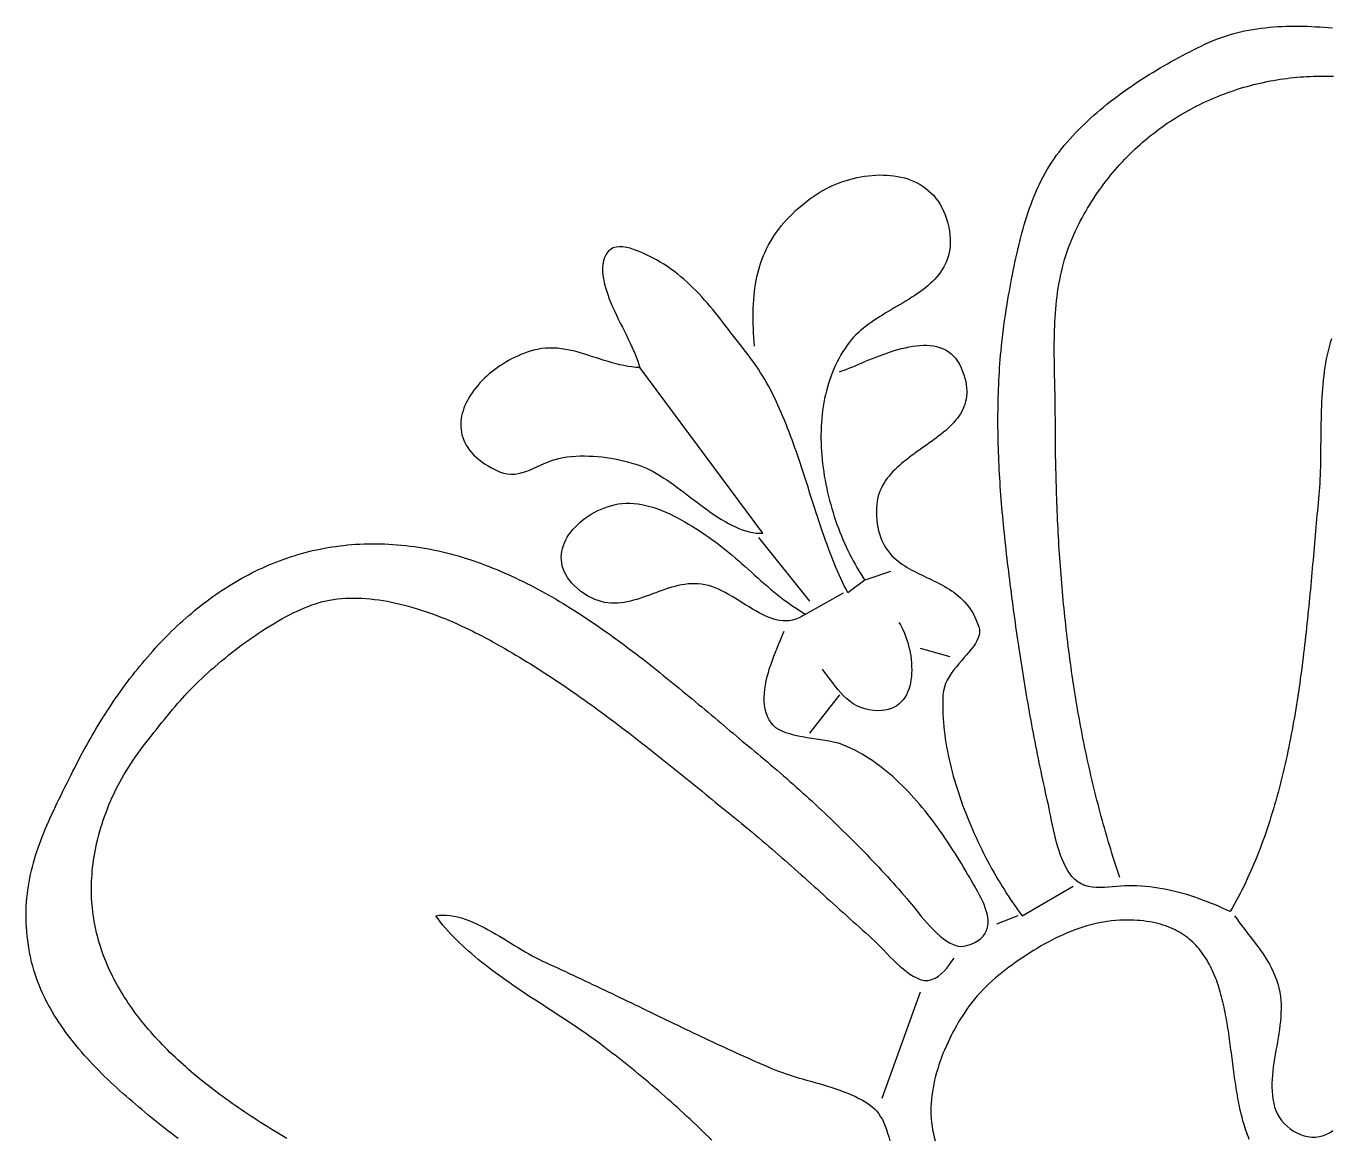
# Model space of a CAD drawing. Header units: millimetres. Extents: x 26 to 701, y 23 to 715.
# Drawn here: x 50.1 to 357.2, y 453.4 to 715 of the extents above; entities that cross this region are included whole.
import ezdxf

# ---------------------------------------------------------------- set-up
doc = ezdxf.new("R2010")
doc.units = ezdxf.units.MM
doc.layers.add('0_0_0', color=3, linetype='Continuous')

msp = doc.modelspace()

# ---------------------------------------------------------------- linework, layer by layer
at = {"layer": '0_0_0'}
for points in [[(357.31, 641.39), (357.03, 640.46), (356.77, 639.53), (356.53, 638.58), (356.32, 637.62), (356.12, 636.66), (355.94, 635.68), (355.78, 634.7), (355.63, 633.71), (355.51, 632.71), (355.39, 631.7), (355.29, 630.69), (355.2, 629.68), (355.13, 628.66), (355.06, 627.64), (355.01, 626.61), (354.96, 625.58), (354.92, 624.55), (354.89, 623.52), (354.87, 622.49), (354.85, 621.46), (354.83, 620.43), (354.82, 619.4), (354.81, 618.38), (354.8, 617.35), (354.79, 616.33), (354.78, 615.32), (354.77, 614.31), (354.76, 613.31), (354.74, 612.31), (354.72, 611.32), (354.69, 610.34), (354.66, 609.37), (354.61, 608.4), (354.56, 607.45), (354.51, 606.5), (354.44, 605.57), (354.35, 604.65), (354.27, 603.72), (354.18, 602.78), (354.09, 601.84), (354.01, 600.9), (353.92, 599.95), (353.84, 599), (353.75, 598.05), (353.67, 597.09), (353.58, 596.13), (353.5, 595.17), (353.41, 594.21), (353.33, 593.24), (353.24, 592.27), (353.16, 591.29), (353.07, 590.32), (352.99, 589.34), (352.9, 588.36), (352.81, 587.38), (352.73, 586.39), (352.64, 585.41), (352.55, 584.42), (352.46, 583.43), (352.36, 582.43), (352.27, 581.44), (352.18, 580.45), (352.08, 579.45), (351.98, 578.45), (351.88, 577.45), (351.78, 576.45), (351.68, 575.45), (351.57, 574.45), (351.47, 573.44), (351.36, 572.44), (351.25, 571.43), (351.13, 570.43), (351.02, 569.42), (350.9, 568.42), (350.78, 567.41), (350.66, 566.4), (350.53, 565.39), (350.4, 564.39), (350.27, 563.38), (350.13, 562.37), (350, 561.37), (349.86, 560.36), (349.71, 559.35), (349.56, 558.35), (349.41, 557.34), (349.26, 556.34), (349.1, 555.34), (348.94, 554.33), (348.77, 553.33), (348.6, 552.33), (348.43, 551.33), (348.25, 550.34), (348.07, 549.34), (347.88, 548.35), (347.69, 547.35), (347.49, 546.36), (347.29, 545.37), (347.09, 544.38), (346.88, 543.4), (346.67, 542.41), (346.45, 541.43), (346.22, 540.45), (345.99, 539.47), (345.76, 538.5), (345.52, 537.53), (345.27, 536.56), (345.02, 535.59), (344.76, 534.63), (344.5, 533.67), (344.23, 532.71), (343.96, 531.75), (343.68, 530.8), (343.39, 529.85), (343.1, 528.91), (342.8, 527.96), (342.5, 527.03), (342.19, 526.09), (341.87, 525.16), (341.54, 524.23), (341.21, 523.31), (340.88, 522.39), (340.53, 521.48), (340.18, 520.57), (339.82, 519.66), (339.45, 518.76), (339.08, 517.86), (338.7, 516.97), (338.31, 516.08), (337.92, 515.2), (337.51, 514.32), (337.1, 513.44), (336.68, 512.58), (336.26, 511.71), (335.82, 510.86), (335.38, 510), (334.93, 509.16), (334.47, 508.31), (334, 507.48), (333.52, 506.65), (332.58, 507.07), (331.65, 507.48), (330.71, 507.88), (329.78, 508.27), (328.85, 508.64), (327.92, 509.01), (327, 509.36), (326.07, 509.69), (325.14, 510.02), (324.2, 510.32), (323.27, 510.62), (322.33, 510.89), (321.39, 511.15), (320.44, 511.39), (319.48, 511.62), (318.52, 511.82), (317.56, 512.01), (316.58, 512.17), (315.6, 512.32), (314.6, 512.45), (313.6, 512.55), (312.59, 512.63), (311.56, 512.69), (310.52, 512.73), (309.63, 512.72), (308.7, 512.68), (307.76, 512.61), (306.8, 512.52), (305.83, 512.43), (304.86, 512.36), (303.89, 512.3), (302.92, 512.28), (301.98, 512.31), (301.05, 512.4), (300.15, 512.56), (299.28, 512.81), (298.45, 513.16), (297.67, 513.62), (296.93, 514.21), (296.25, 514.93), (295.71, 515.64), (295.22, 516.41), (294.76, 517.23), (294.33, 518.1), (293.94, 519), (293.58, 519.94), (293.24, 520.91), (292.93, 521.9), (292.65, 522.9), (292.38, 523.92), (292.13, 524.95), (291.9, 525.97), (291.68, 526.99), (291.47, 527.99), (291.27, 528.98), (291.08, 529.95), (290.89, 530.88), (290.7, 531.79), (290.51, 532.65), (290.29, 533.65), (290.06, 534.65), (289.84, 535.65), (289.62, 536.65), (289.41, 537.65), (289.19, 538.65), (288.98, 539.64), (288.77, 540.64), (288.57, 541.64), (288.36, 542.63), (288.16, 543.63), (287.96, 544.63), (287.76, 545.62), (287.57, 546.62), (287.38, 547.61), (287.18, 548.61), (287, 549.6), (286.81, 550.6), (286.63, 551.59), (286.44, 552.59), (286.26, 553.59), (286.09, 554.58), (285.91, 555.58), (285.74, 556.58), (285.57, 557.57), (285.4, 558.57), (285.23, 559.57), (285.06, 560.57), (284.9, 561.57), (284.74, 562.57), (284.58, 563.57), (284.42, 564.58), (284.27, 565.58), (284.11, 566.58), (283.96, 567.59), (283.81, 568.6), (283.66, 569.6), (283.51, 570.61), (283.37, 571.62), (283.23, 572.64), (283.08, 573.65), (282.94, 574.66), (282.8, 575.66), (282.67, 576.67), (282.53, 577.68), (282.39, 578.68), (282.26, 579.69), (282.13, 580.69), (281.99, 581.69), (281.86, 582.7), (281.73, 583.7), (281.61, 584.7), (281.48, 585.7), (281.36, 586.7), (281.24, 587.71), (281.12, 588.71), (281, 589.71), (280.88, 590.71), (280.77, 591.7), (280.66, 592.7), (280.55, 593.7), (280.44, 594.7), (280.34, 595.7), (280.24, 596.7), (280.14, 597.69), (280.04, 598.69), (279.95, 599.69), (279.86, 600.68), (279.77, 601.68), (279.69, 602.68), (279.61, 603.67), (279.53, 604.67), (279.46, 605.67), (279.39, 606.66), (279.33, 607.66), (279.26, 608.65), (279.21, 609.65), (279.15, 610.64), (279.1, 611.64), (279.05, 612.64), (279.01, 613.63), (278.97, 614.63), (278.94, 615.62), (278.91, 616.62), (278.89, 617.61), (278.87, 618.61), (278.85, 619.61), (278.84, 620.6), (278.83, 621.6), (278.83, 622.59), (278.84, 623.59), (278.85, 624.59), (278.86, 625.59), (278.88, 626.58), (278.91, 627.58), (278.94, 628.58), (278.97, 629.58), (279.01, 630.58), (279.06, 631.57), (279.12, 632.57), (279.17, 633.57), (279.24, 634.57), (279.31, 635.57), (279.39, 636.57), (279.47, 637.58), (279.56, 638.58), (279.66, 639.58), (279.76, 640.58), (279.87, 641.59), (279.99, 642.59), (280.11, 643.59), (280.24, 644.6), (280.38, 645.6), (280.52, 646.61), (280.68, 647.62), (280.83, 648.62), (281, 649.63), (281.17, 650.64), (281.35, 651.65), (281.53, 652.59), (281.7, 653.54), (281.88, 654.5), (282.06, 655.46), (282.25, 656.43), (282.44, 657.41), (282.64, 658.39), (282.84, 659.37), (283.06, 660.36), (283.27, 661.35), (283.5, 662.34), (283.73, 663.33), (283.97, 664.32), (284.22, 665.31), (284.49, 666.3), (284.76, 667.28), (285.04, 668.26), (285.33, 669.24), (285.64, 670.22), (285.96, 671.18), (286.29, 672.15), (286.64, 673.1), (287, 674.05), (287.37, 674.99), (287.76, 675.92), (288.17, 676.84), (288.59, 677.76), (289.03, 678.66), (289.48, 679.54), (289.96, 680.42), (290.45, 681.28), (290.96, 682.13), (291.49, 682.96), (292.05, 683.78), (292.62, 684.58), (293.21, 685.36), (293.82, 686.13), (294.45, 686.89), (295.09, 687.64), (295.74, 688.38), (296.4, 689.11), (297.08, 689.84), (297.77, 690.55), (298.48, 691.26), (299.19, 691.95), (299.92, 692.64), (300.65, 693.32), (301.4, 693.99), (302.15, 694.65), (302.92, 695.3), (303.7, 695.95), (304.48, 696.59), (305.27, 697.21), (306.07, 697.83), (306.88, 698.44), (307.7, 699.05), (308.52, 699.64), (309.35, 700.23), (310.18, 700.8), (311.02, 701.37), (311.87, 701.93), (312.72, 702.49), (313.57, 703.03), (314.43, 703.57), (315.29, 704.1), (316.16, 704.62), (317.03, 705.13), (317.9, 705.64), (318.77, 706.14), (319.64, 706.63), (320.52, 707.11), (321.4, 707.59), (322.27, 708.05), (323.15, 708.51), (324.03, 708.96), (324.9, 709.41), (325.78, 709.85), (326.65, 710.28), (327.52, 710.7), (328.43, 711.12), (329.34, 711.52), (330.27, 711.89), (331.19, 712.24), (332.13, 712.56), (333.07, 712.86), (334.01, 713.13), (334.96, 713.39), (335.92, 713.62), (336.88, 713.84), (337.84, 714.03), (338.81, 714.2), (339.78, 714.35), (340.76, 714.49), (341.73, 714.61), (342.72, 714.71), (343.7, 714.79), (344.68, 714.86), (345.67, 714.91), (346.66, 714.95), (347.65, 714.97), (348.64, 714.98), (349.63, 714.98), (350.62, 714.97), (351.62, 714.94), (352.61, 714.9), (353.6, 714.85), (354.59, 714.8), (355.57, 714.73), (356.56, 714.65), (357.54, 714.57)], [(307.52, 514.65), (307.2, 515.6), (306.89, 516.55), (306.58, 517.5), (306.27, 518.45), (305.97, 519.4), (305.67, 520.36), (305.37, 521.31), (305.08, 522.27), (304.8, 523.22), (304.51, 524.18), (304.23, 525.14), (303.96, 526.1), (303.69, 527.06), (303.42, 528.02), (303.16, 528.98), (302.9, 529.95), (302.64, 530.91), (302.39, 531.88), (302.14, 532.84), (301.9, 533.81), (301.66, 534.78), (301.42, 535.74), (301.18, 536.71), (300.95, 537.68), (300.73, 538.65), (300.51, 539.62), (300.29, 540.6), (300.07, 541.57), (299.86, 542.54), (299.65, 543.52), (299.45, 544.49), (299.24, 545.47), (299.05, 546.44), (298.85, 547.42), (298.66, 548.4), (298.47, 549.38), (298.29, 550.36), (298.11, 551.34), (297.93, 552.32), (297.75, 553.3), (297.58, 554.28), (297.41, 555.26), (297.25, 556.24), (297.09, 557.23), (296.93, 558.21), (296.77, 559.19), (296.62, 560.18), (296.47, 561.16), (296.33, 562.15), (296.18, 563.14), (296.04, 564.12), (295.91, 565.11), (295.77, 566.1), (295.64, 567.08), (295.51, 568.07), (295.39, 569.06), (295.27, 570.05), (295.15, 571.04), (295.03, 572.03), (294.92, 573.02), (294.81, 574.01), (294.7, 575), (294.59, 575.99), (294.49, 576.98), (294.39, 577.97), (294.29, 578.96), (294.2, 579.95), (294.11, 580.95), (294.02, 581.94), (293.93, 582.93), (293.85, 583.92), (293.76, 584.92), (293.69, 585.91), (293.61, 586.9), (293.54, 587.9), (293.46, 588.89), (293.4, 589.88), (293.33, 590.88), (293.26, 591.87), (293.2, 592.86), (293.14, 593.86), (293.09, 594.85), (293.03, 595.84), (292.98, 596.84), (292.93, 597.83), (292.88, 598.83), (292.84, 599.82), (292.79, 600.81), (292.75, 601.81), (292.71, 602.8), (292.67, 603.8), (292.64, 604.79), (292.61, 605.78), (292.58, 606.78), (292.55, 607.77), (292.52, 608.76), (292.5, 609.76), (292.47, 610.75), (292.45, 611.74), (292.43, 612.73), (292.42, 613.73), (292.4, 614.72), (292.39, 615.71), (292.38, 616.7), (292.37, 617.69), (292.36, 618.69), (292.35, 619.68), (292.35, 620.67), (292.35, 621.66), (292.35, 622.65), (292.34, 623.63), (292.33, 624.61), (292.32, 625.6), (292.31, 626.58), (292.29, 627.57), (292.27, 628.56), (292.25, 629.55), (292.22, 630.54), (292.2, 631.53), (292.18, 632.53), (292.16, 633.52), (292.14, 634.52), (292.12, 635.51), (292.11, 636.51), (292.1, 637.5), (292.09, 638.5), (292.09, 639.49), (292.1, 640.49), (292.11, 641.48), (292.13, 642.48), (292.16, 643.47), (292.2, 644.46), (292.24, 645.45), (292.3, 646.44), (292.37, 647.43), (292.45, 648.42), (292.54, 649.4), (292.64, 650.38), (292.76, 651.36), (292.89, 652.34), (293.03, 653.32), (293.2, 654.29), (293.37, 655.26), (293.57, 656.23), (293.78, 657.2), (294.01, 658.16), (294.26, 659.12), (294.53, 660.07), (294.82, 661.02), (295.13, 661.97), (295.46, 662.91), (295.81, 663.85), (296.19, 664.79), (296.59, 665.72), (297.02, 666.65), (297.41, 667.46), (297.81, 668.26), (298.22, 669.06), (298.64, 669.84), (299.06, 670.62), (299.5, 671.39), (299.94, 672.14), (300.39, 672.89), (300.85, 673.64), (301.32, 674.37), (301.8, 675.09), (302.29, 675.8), (302.78, 676.51), (303.28, 677.2), (303.79, 677.89), (304.3, 678.57), (304.83, 679.24), (305.36, 679.9), (305.9, 680.55), (306.44, 681.19), (306.99, 681.82), (307.55, 682.44), (308.12, 683.06), (308.69, 683.66), (309.27, 684.26), (309.86, 684.85), (310.45, 685.42), (311.05, 685.99), (311.66, 686.55), (312.27, 687.1), (312.89, 687.64), (313.51, 688.18), (314.14, 688.7), (314.77, 689.21), (315.41, 689.72), (316.06, 690.22), (316.71, 690.7), (317.37, 691.18), (318.03, 691.65), (318.7, 692.11), (319.37, 692.56), (320.05, 693), (320.73, 693.43), (321.41, 693.85), (322.11, 694.27), (322.8, 694.67), (323.5, 695.06), (324.2, 695.45), (324.91, 695.83), (325.63, 696.19), (326.34, 696.55), (327.06, 696.9), (327.79, 697.24), (328.51, 697.57), (329.24, 697.89), (329.98, 698.2), (330.72, 698.5), (331.46, 698.8), (332.2, 699.08), (332.95, 699.35), (333.7, 699.62), (334.45, 699.87), (335.21, 700.12), (335.96, 700.36), (336.72, 700.59), (337.49, 700.8), (338.25, 701.01), (339.02, 701.21), (339.79, 701.4), (340.56, 701.58), (341.33, 701.75), (342.11, 701.92), (342.89, 702.07), (343.66, 702.21), (344.44, 702.35), (345.22, 702.47), (346.01, 702.58), (346.79, 702.69), (347.57, 702.79), (348.36, 702.87), (349.15, 702.95), (349.93, 703.02), (350.72, 703.07), (351.51, 703.12), (352.3, 703.16), (353.09, 703.19), (353.87, 703.21), (354.66, 703.22), (355.45, 703.22), (356.24, 703.22), (357.03, 703.2), (357.82, 703.17)], [(221.52, 639.65), (221.45, 640.71), (221.38, 641.75), (221.32, 642.78), (221.28, 643.8), (221.24, 644.81), (221.23, 645.8), (221.22, 646.78), (221.23, 647.75), (221.26, 648.71), (221.3, 649.66), (221.36, 650.59), (221.44, 651.52), (221.54, 652.43), (221.65, 653.34), (221.79, 654.23), (221.94, 655.11), (222.12, 655.98), (222.32, 656.84), (222.54, 657.7), (222.79, 658.54), (223.06, 659.37), (223.35, 660.19), (223.67, 661.01), (224.02, 661.82), (224.39, 662.61), (224.79, 663.4), (225.22, 664.18), (225.68, 664.95), (226.16, 665.72), (226.68, 666.47), (227.23, 667.22), (227.81, 667.96), (228.42, 668.69), (229.07, 669.42), (229.75, 670.14), (230.47, 670.85), (231.22, 671.56), (232, 672.26), (232.83, 672.95), (233.69, 673.64), (234.59, 674.32), (235.52, 675), (236.2, 675.45), (236.89, 675.89), (237.61, 676.31), (238.35, 676.71), (239.11, 677.09), (239.89, 677.45), (240.69, 677.79), (241.5, 678.11), (242.32, 678.41), (243.16, 678.68), (244, 678.93), (244.86, 679.15), (245.72, 679.35), (246.59, 679.52), (247.46, 679.66), (248.33, 679.78), (249.2, 679.87), (250.07, 679.93), (250.94, 679.96), (251.81, 679.95), (252.67, 679.92), (253.52, 679.85), (254.36, 679.75), (255.19, 679.62), (256.01, 679.45), (256.81, 679.25), (257.6, 679.01), (258.37, 678.73), (259.12, 678.42), (259.85, 678.07), (260.56, 677.68), (261.24, 677.24), (261.9, 676.77), (262.53, 676.26), (263.13, 675.7), (263.71, 675.1), (264.24, 674.46), (264.75, 673.78), (265.22, 673.04), (265.66, 672.27), (266.05, 671.44), (266.41, 670.57), (266.72, 669.65), (267.01, 668.64), (267.24, 667.66), (267.41, 666.72), (267.53, 665.81), (267.6, 664.93), (267.61, 664.08), (267.58, 663.27), (267.5, 662.48), (267.37, 661.72), (267.2, 660.99), (266.99, 660.29), (266.73, 659.61), (266.44, 658.95), (266.11, 658.31), (265.74, 657.7), (265.34, 657.11), (264.91, 656.53), (264.45, 655.98), (263.96, 655.44), (263.45, 654.92), (262.91, 654.41), (262.34, 653.91), (261.76, 653.43), (261.16, 652.96), (260.53, 652.5), (259.9, 652.05), (259.24, 651.61), (258.58, 651.18), (257.91, 650.75), (257.22, 650.33), (256.53, 649.91), (255.83, 649.49), (255.13, 649.07), (254.43, 648.66), (253.73, 648.24), (253.03, 647.83), (252.33, 647.41), (251.64, 646.99), (250.96, 646.56), (250.28, 646.12), (249.62, 645.68), (248.96, 645.23), (248.32, 644.78), (247.7, 644.31), (247.09, 643.83), (246.51, 643.33), (245.94, 642.83), (245.4, 642.31), (244.88, 641.77), (244.39, 641.22), (243.92, 640.64), (243.37, 639.91), (242.85, 639.16), (242.35, 638.4), (241.88, 637.62), (241.43, 636.83), (241.01, 636.02), (240.61, 635.2), (240.23, 634.37), (239.88, 633.53), (239.55, 632.67), (239.24, 631.81), (238.96, 630.93), (238.7, 630.05), (238.46, 629.15), (238.24, 628.25), (238.04, 627.33), (237.87, 626.41), (237.71, 625.49), (237.58, 624.55), (237.46, 623.61), (237.37, 622.66), (237.29, 621.71), (237.24, 620.76), (237.2, 619.79), (237.18, 618.83), (237.18, 617.86), (237.2, 616.89), (237.24, 615.92), (237.29, 614.95), (237.37, 613.97), (237.46, 613), (237.56, 612.02), (237.68, 611.05), (237.82, 610.08), (237.97, 609.1), (238.14, 608.13), (238.33, 607.17), (238.53, 606.2), (238.74, 605.24), (238.97, 604.29), (239.21, 603.33), (239.47, 602.39), (239.74, 601.45), (240.02, 600.51), (240.32, 599.59), (240.63, 598.67), (240.95, 597.75), (241.28, 596.85), (241.63, 595.95), (241.98, 595.07), (242.35, 594.19), (242.73, 593.33), (243.12, 592.47), (243.52, 591.63), (243.93, 590.8), (244.35, 589.98), (244.77, 589.18), (245.21, 588.38), (245.66, 587.61), (246.11, 586.84), (246.57, 586.1), (247.05, 585.36), (247.52, 584.65), (243.52, 581.65), (243.1, 582.47), (242.68, 583.31), (242.27, 584.15), (241.87, 585), (241.48, 585.87), (241.1, 586.73), (240.72, 587.61), (240.35, 588.5), (239.99, 589.39), (239.64, 590.29), (239.29, 591.19), (238.95, 592.1), (238.61, 593.02), (238.28, 593.94), (237.95, 594.86), (237.63, 595.79), (237.31, 596.73), (236.99, 597.67), (236.67, 598.61), (236.36, 599.56), (236.05, 600.5), (235.75, 601.45), (235.44, 602.41), (235.13, 603.36), (234.83, 604.32), (234.52, 605.27), (234.22, 606.23), (233.91, 607.19), (233.61, 608.14), (233.3, 609.1), (232.99, 610.06), (232.68, 611.01), (232.36, 611.96), (232.04, 612.92), (231.72, 613.86), (231.4, 614.81), (231.07, 615.75), (230.73, 616.69), (230.4, 617.63), (230.05, 618.56), (229.7, 619.49), (229.34, 620.41), (228.98, 621.33), (228.61, 622.24), (228.23, 623.15), (227.85, 624.05), (227.45, 624.94), (227.05, 625.83), (226.64, 626.71), (226.22, 627.58), (225.79, 628.44), (225.35, 629.3), (224.9, 630.15), (224.44, 630.98), (223.96, 631.81), (223.48, 632.63), (222.98, 633.44), (222.47, 634.24), (221.95, 635.02), (221.41, 635.8), (220.86, 636.56), (220.3, 637.31), (219.72, 638.05), (219.09, 638.85), (218.47, 639.64), (217.85, 640.44), (217.23, 641.24), (216.62, 642.03), (216.01, 642.83), (215.41, 643.62), (214.8, 644.41), (214.19, 645.19), (213.58, 645.97), (212.97, 646.75), (212.35, 647.52), (211.72, 648.28), (211.1, 649.04), (210.46, 649.78), (209.81, 650.52), (209.16, 651.25), (208.5, 651.96), (207.82, 652.67), (207.13, 653.36), (206.43, 654.04), (205.71, 654.71), (204.98, 655.36), (204.23, 656), (203.47, 656.62), (202.68, 657.23), (201.88, 657.82), (201.05, 658.39), (200.21, 658.94), (199.34, 659.47), (198.44, 659.98), (197.52, 660.47), (196.93, 660.77), (196.26, 661.11), (195.53, 661.46), (194.75, 661.81), (193.94, 662.14), (193.1, 662.45), (192.25, 662.71), (191.41, 662.91), (190.58, 663.03), (189.77, 663.06), (189.01, 662.99), (188.29, 662.79), (187.65, 662.46), (187.08, 661.98), (186.6, 661.33), (186.22, 660.5), (186, 659.73), (185.86, 658.93), (185.79, 658.11), (185.79, 657.26), (185.86, 656.39), (185.98, 655.5), (186.16, 654.6), (186.4, 653.68), (186.67, 652.75), (186.99, 651.8), (187.34, 650.85), (187.73, 649.89), (188.14, 648.93), (188.57, 647.97), (189.03, 647), (189.49, 646.04), (189.96, 645.08), (190.44, 644.12), (190.91, 643.18), (191.38, 642.24), (191.83, 641.32), (192.27, 640.41), (192.69, 639.52), (193.09, 638.65), (193.45, 637.8), (193.79, 636.97), (194.08, 636.17), (194.33, 635.39), (194.52, 634.65), (193.58, 634.69), (192.65, 634.79), (191.72, 634.92), (190.79, 635.09), (189.87, 635.29), (188.95, 635.52), (188.03, 635.77), (187.11, 636.03), (186.19, 636.32), (185.28, 636.61), (184.36, 636.91), (183.45, 637.2), (182.54, 637.5), (181.62, 637.78), (180.71, 638.06), (179.79, 638.31), (178.88, 638.54), (177.96, 638.75), (177.03, 638.93), (176.11, 639.07), (175.18, 639.17), (174.25, 639.23), (173.31, 639.24), (172.37, 639.2), (171.43, 639.1), (170.48, 638.93), (169.52, 638.71), (168.77, 638.49), (168.02, 638.24), (167.28, 637.97), (166.54, 637.68), (165.81, 637.36), (165.09, 637.03), (164.38, 636.67), (163.68, 636.29), (162.99, 635.89), (162.31, 635.48), (161.64, 635.04), (160.99, 634.59), (160.36, 634.13), (159.74, 633.64), (159.13, 633.15), (158.55, 632.63), (157.99, 632.11), (157.45, 631.57), (156.93, 631.02), (156.43, 630.46), (155.96, 629.89), (155.51, 629.31), (155.08, 628.73), (154.69, 628.13), (154.32, 627.53), (153.98, 626.92), (153.67, 626.31), (153.39, 625.69), (153.15, 625.07), (152.94, 624.44), (152.76, 623.81), (152.62, 623.19), (152.51, 622.56), (152.44, 621.93), (152.41, 621.3), (152.42, 620.67), (152.48, 620.05), (152.57, 619.43), (152.7, 618.81), (152.88, 618.2), (153.1, 617.59), (153.37, 616.99), (153.69, 616.4), (154.05, 615.81), (154.47, 615.23), (154.93, 614.67), (155.44, 614.11), (156.01, 613.57), (156.63, 613.03), (157.3, 612.51), (158.03, 612), (158.82, 611.51), (159.66, 611.03), (160.56, 610.57), (161.52, 610.12), (162.43, 609.79), (163.32, 609.6), (164.21, 609.53), (165.1, 609.57), (165.98, 609.7), (166.85, 609.92), (167.73, 610.19), (168.6, 610.52), (169.47, 610.88), (170.33, 611.27), (171.2, 611.66), (172.06, 612.05), (172.93, 612.42), (173.79, 612.75), (174.66, 613.04), (175.52, 613.26), (176.5, 613.45), (177.48, 613.6), (178.48, 613.71), (179.49, 613.79), (180.51, 613.84), (181.53, 613.85), (182.56, 613.83), (183.59, 613.79), (184.62, 613.71), (185.64, 613.6), (186.67, 613.47), (187.69, 613.31), (188.7, 613.13), (189.7, 612.92), (190.7, 612.69), (191.68, 612.44), (192.64, 612.17), (193.59, 611.88), (194.52, 611.57), (195.31, 611.27), (196.1, 610.94), (196.89, 610.56), (197.69, 610.15), (198.48, 609.7), (199.28, 609.23), (200.08, 608.73), (200.88, 608.2), (201.68, 607.65), (202.48, 607.09), (203.28, 606.5), (204.09, 605.91), (204.89, 605.31), (205.7, 604.7), (206.51, 604.08), (207.31, 603.47), (208.12, 602.86), (208.93, 602.25), (209.74, 601.65), (210.55, 601.07), (211.36, 600.49), (212.17, 599.94), (212.98, 599.4), (213.8, 598.89), (214.61, 598.41), (215.42, 597.95), (216.23, 597.53), (217.04, 597.14), (217.85, 596.79), (218.67, 596.48), (219.48, 596.21), (220.29, 595.99), (221.1, 595.83), (221.91, 595.71), (222.72, 595.65), (223.52, 595.65), (194.52, 634.65)], [(241.52, 633.65), (242.08, 633.84), (242.67, 634.06), (243.3, 634.3), (243.96, 634.57), (244.65, 634.85), (245.36, 635.15), (246.1, 635.46), (246.87, 635.78), (247.65, 636.11), (248.46, 636.44), (249.28, 636.77), (250.11, 637.1), (250.96, 637.43), (251.81, 637.75), (252.68, 638.05), (253.55, 638.35), (254.42, 638.62), (255.29, 638.88), (256.17, 639.12), (257.04, 639.32), (257.91, 639.51), (258.77, 639.66), (259.62, 639.77), (260.45, 639.85), (261.28, 639.89), (262.09, 639.88), (262.88, 639.83), (263.65, 639.73), (264.4, 639.58), (265.12, 639.38), (265.82, 639.12), (266.48, 638.79), (267.12, 638.41), (267.73, 637.95), (268.3, 637.43), (268.83, 636.84), (269.32, 636.17), (269.77, 635.42), (270.18, 634.59), (270.52, 633.75), (270.82, 632.93), (271.06, 632.14), (271.24, 631.37), (271.38, 630.63), (271.46, 629.91), (271.5, 629.21), (271.5, 628.53), (271.44, 627.87), (271.35, 627.23), (271.22, 626.62), (271.04, 626.01), (270.83, 625.43), (270.59, 624.86), (270.31, 624.31), (269.99, 623.77), (269.65, 623.24), (269.28, 622.73), (268.88, 622.23), (268.46, 621.74), (268.01, 621.26), (267.54, 620.78), (267.05, 620.32), (266.54, 619.87), (266.02, 619.42), (265.48, 618.98), (264.93, 618.54), (264.36, 618.11), (263.79, 617.68), (263.2, 617.26), (262.61, 616.84), (262.02, 616.41), (261.42, 615.99), (260.82, 615.57), (260.22, 615.14), (259.62, 614.72), (259.03, 614.29), (258.44, 613.86), (257.86, 613.42), (257.28, 612.97), (256.72, 612.52), (256.17, 612.07), (255.63, 611.6), (255.11, 611.13), (254.61, 610.64), (254.12, 610.15), (253.66, 609.64), (253.22, 609.12), (252.8, 608.59), (252.4, 608.05), (252.04, 607.49), (251.7, 606.91), (251.4, 606.32), (251.13, 605.71), (250.89, 605.08), (250.68, 604.44), (250.52, 603.77), (250.39, 603.09), (250.31, 602.38), (250.27, 601.65), (250.26, 600.64), (250.29, 599.67), (250.35, 598.75), (250.45, 597.88), (250.59, 597.05), (250.75, 596.26), (250.95, 595.51), (251.18, 594.8), (251.44, 594.13), (251.72, 593.49), (252.04, 592.88), (252.38, 592.31), (252.74, 591.77), (253.12, 591.25), (253.53, 590.76), (253.96, 590.3), (254.41, 589.86), (254.87, 589.45), (255.36, 589.05), (255.85, 588.67), (256.37, 588.31), (256.9, 587.96), (257.44, 587.63), (257.99, 587.31), (258.55, 587), (259.12, 586.7), (259.69, 586.41), (260.28, 586.12), (260.87, 585.84), (261.46, 585.56), (262.05, 585.28), (262.65, 584.99), (263.25, 584.71), (263.84, 584.42), (264.44, 584.13), (265.03, 583.82), (265.62, 583.51), (266.2, 583.19), (266.77, 582.85), (267.34, 582.51), (267.89, 582.14), (268.44, 581.76), (268.97, 581.36), (269.5, 580.94), (270, 580.49), (270.5, 580.02), (270.97, 579.53), (271.43, 579.01), (271.87, 578.46), (272.29, 577.88), (272.69, 577.27), (273.06, 576.62), (273.41, 575.94), (273.74, 575.22), (274.04, 574.46), (274.32, 573.67), (274.46, 573), (274.48, 572.34), (274.39, 571.68), (274.18, 571.02), (273.89, 570.36), (273.52, 569.7), (273.07, 569.04), (272.57, 568.37), (272.02, 567.7), (271.44, 567.02), (270.84, 566.33), (270.22, 565.63), (269.6, 564.91), (268.99, 564.18), (268.4, 563.44), (267.85, 562.68), (267.35, 561.9), (266.9, 561.09), (266.52, 560.27), (266.22, 559.42), (266.01, 558.55), (265.9, 557.65), (265.86, 556.74), (265.84, 555.83), (265.83, 554.9), (265.85, 553.97), (265.88, 553.04), (265.93, 552.1), (266, 551.15), (266.09, 550.2), (266.19, 549.24), (266.31, 548.28), (266.44, 547.32), (266.59, 546.35), (266.76, 545.38), (266.94, 544.41), (267.14, 543.43), (267.35, 542.46), (267.57, 541.48), (267.81, 540.5), (268.06, 539.52), (268.33, 538.53), (268.61, 537.55), (268.9, 536.57), (269.2, 535.59), (269.52, 534.62), (269.85, 533.64), (270.18, 532.66), (270.53, 531.69), (270.89, 530.72), (271.26, 529.76), (271.64, 528.79), (272.03, 527.84), (272.43, 526.88), (272.84, 525.93), (273.26, 524.99), (273.69, 524.05), (274.12, 523.12), (274.56, 522.2), (275.01, 521.28), (275.47, 520.37), (275.93, 519.46), (276.4, 518.57), (276.87, 517.68), (277.35, 516.8), (277.84, 515.93), (278.33, 515.07), (278.83, 514.22), (279.33, 513.38), (279.84, 512.55), (280.35, 511.74), (280.86, 510.93), (281.38, 510.14), (281.9, 509.36), (282.42, 508.59), (282.94, 507.83), (283.47, 507.09), (284, 506.36), (284.52, 505.65), (296.52, 512.65)], [(233.52, 576.65), (232.78, 576.13), (232.02, 575.72), (231.26, 575.41), (230.5, 575.19), (229.73, 575.06), (228.96, 575.02), (228.18, 575.05), (227.4, 575.15), (226.61, 575.32), (225.82, 575.55), (225.03, 575.83), (224.24, 576.16), (223.44, 576.53), (222.65, 576.94), (221.85, 577.37), (221.05, 577.83), (220.25, 578.31), (219.45, 578.8), (218.65, 579.3), (217.85, 579.8), (217.05, 580.29), (216.26, 580.77), (215.46, 581.24), (214.67, 581.68), (213.88, 582.09), (213.09, 582.47), (212.31, 582.81), (211.52, 583.1), (210.7, 583.35), (209.89, 583.54), (209.08, 583.67), (208.28, 583.75), (207.49, 583.78), (206.7, 583.77), (205.92, 583.72), (205.14, 583.63), (204.37, 583.5), (203.6, 583.34), (202.83, 583.16), (202.07, 582.95), (201.31, 582.72), (200.56, 582.47), (199.8, 582.22), (199.05, 581.95), (198.3, 581.67), (197.55, 581.4), (196.81, 581.12), (196.06, 580.85), (195.32, 580.59), (194.57, 580.34), (193.82, 580.1), (193.08, 579.89), (192.33, 579.7), (191.58, 579.53), (190.83, 579.39), (190.07, 579.29), (189.32, 579.22), (188.56, 579.2), (187.8, 579.21), (187.03, 579.28), (186.26, 579.4), (185.49, 579.57), (184.71, 579.8), (183.93, 580.09), (183.14, 580.45), (182.34, 580.88), (181.54, 581.38), (180.67, 581.99), (179.88, 582.62), (179.17, 583.27), (178.54, 583.92), (177.99, 584.59), (177.51, 585.26), (177.11, 585.93), (176.77, 586.62), (176.5, 587.31), (176.3, 587.99), (176.16, 588.68), (176.09, 589.37), (176.07, 590.06), (176.12, 590.75), (176.22, 591.43), (176.37, 592.1), (176.58, 592.77), (176.83, 593.43), (177.14, 594.07), (177.49, 594.71), (177.88, 595.33), (178.32, 595.94), (178.8, 596.53), (179.31, 597.11), (179.86, 597.66), (180.45, 598.2), (181.06, 598.71), (181.71, 599.2), (182.38, 599.67), (183.08, 600.11), (183.8, 600.53), (184.55, 600.91), (185.31, 601.27), (186.09, 601.59), (186.89, 601.89), (187.7, 602.14), (188.52, 602.36), (189.43, 602.55), (190.35, 602.68), (191.27, 602.74), (192.21, 602.74), (193.14, 602.69), (194.08, 602.58), (195.03, 602.42), (195.97, 602.22), (196.92, 601.98), (197.86, 601.69), (198.8, 601.37), (199.74, 601.01), (200.67, 600.62), (201.59, 600.21), (202.5, 599.77), (203.4, 599.31), (204.29, 598.83), (205.17, 598.33), (206.03, 597.83), (206.87, 597.31), (207.7, 596.79), (208.51, 596.27), (209.3, 595.74), (210.06, 595.22), (210.81, 594.71), (211.52, 594.21), (212.35, 593.62), (213.16, 593.01), (213.96, 592.39), (214.74, 591.77), (215.52, 591.13), (216.3, 590.48), (217.06, 589.83), (217.82, 589.17), (218.57, 588.5), (219.32, 587.84), (220.07, 587.17), (220.82, 586.49), (221.57, 585.82), (222.31, 585.15), (223.07, 584.49), (223.82, 583.83), (224.58, 583.17), (225.34, 582.52), (226.11, 581.88), (226.89, 581.24), (227.67, 580.62), (228.47, 580.01), (229.28, 579.41), (230.1, 578.82), (230.93, 578.25), (231.78, 577.7), (232.64, 577.16), (233.52, 576.65), (242.52, 581.65)], [(85.87, 453.28), (85.07, 453.88), (84.27, 454.48), (83.47, 455.09), (82.67, 455.71), (81.88, 456.33), (81.09, 456.96), (80.31, 457.59), (79.52, 458.22), (78.79, 458.83), (78.06, 459.43), (77.32, 460.04), (76.59, 460.66), (75.85, 461.29), (75.12, 461.92), (74.38, 462.55), (73.65, 463.2), (72.91, 463.84), (72.18, 464.5), (71.46, 465.16), (70.73, 465.83), (70.01, 466.5), (69.3, 467.18), (68.59, 467.87), (67.88, 468.56), (67.19, 469.26), (66.49, 469.97), (65.81, 470.68), (65.13, 471.41), (64.46, 472.13), (63.8, 472.87), (63.15, 473.61), (62.51, 474.36), (61.88, 475.12), (61.26, 475.88), (60.65, 476.66), (60.05, 477.44), (59.47, 478.22), (58.89, 479.02), (58.34, 479.82), (57.79, 480.63), (57.26, 481.45), (56.75, 482.28), (56.25, 483.11), (55.76, 483.96), (55.3, 484.81), (54.85, 485.67), (54.42, 486.54), (54, 487.42), (53.61, 488.3), (53.23, 489.2), (52.88, 490.1), (52.54, 491.01), (52.23, 491.93), (51.93, 492.86), (51.66, 493.8), (51.41, 494.75), (51.19, 495.71), (50.99, 496.67), (50.81, 497.65), (50.64, 498.74), (50.49, 499.81), (50.37, 500.87), (50.27, 501.92), (50.19, 502.95), (50.14, 503.97), (50.11, 504.97), (50.11, 505.97), (50.12, 506.95), (50.16, 507.93), (50.22, 508.89), (50.3, 509.84), (50.4, 510.79), (50.51, 511.72), (50.65, 512.65), (50.81, 513.57), (50.98, 514.49), (51.17, 515.4), (51.38, 516.3), (51.6, 517.2), (51.84, 518.09), (52.09, 518.98), (52.36, 519.87), (52.65, 520.75), (52.95, 521.63), (53.26, 522.51), (53.58, 523.39), (53.92, 524.26), (54.27, 525.14), (54.63, 526.02), (55.01, 526.9), (55.39, 527.78), (55.78, 528.66), (56.18, 529.55), (56.6, 530.44), (57.02, 531.33), (57.45, 532.23), (57.88, 533.14), (58.33, 534.04), (58.78, 534.96), (59.23, 535.88), (59.69, 536.81), (60.16, 537.75), (60.63, 538.69), (61.11, 539.65), (61.54, 540.5), (61.97, 541.36), (62.41, 542.21), (62.86, 543.05), (63.31, 543.9), (63.77, 544.74), (64.23, 545.58), (64.69, 546.41), (65.17, 547.24), (65.64, 548.07), (66.12, 548.89), (66.61, 549.71), (67.1, 550.53), (67.6, 551.34), (68.11, 552.14), (68.61, 552.95), (69.13, 553.75), (69.65, 554.54), (70.17, 555.33), (70.7, 556.12), (71.24, 556.9), (71.78, 557.67), (72.32, 558.44), (72.87, 559.2), (73.43, 559.96), (73.99, 560.72), (74.56, 561.47), (75.13, 562.21), (75.71, 562.95), (76.29, 563.68), (76.88, 564.4), (77.47, 565.12), (78.07, 565.83), (78.68, 566.54), (79.29, 567.24), (79.9, 567.93), (80.52, 568.62), (81.15, 569.3), (81.78, 569.97), (82.42, 570.63), (83.06, 571.29), (83.7, 571.94), (84.36, 572.59), (85.02, 573.22), (85.68, 573.85), (86.35, 574.47), (87.02, 575.08), (87.7, 575.69), (88.39, 576.28), (89.08, 576.87), (89.77, 577.45), (90.47, 578.02), (91.18, 578.58), (91.89, 579.14), (92.61, 579.68), (93.33, 580.22), (94.06, 580.75), (94.79, 581.26), (95.53, 581.77), (96.28, 582.27), (97.03, 582.76), (97.78, 583.24), (98.54, 583.71), (99.31, 584.17), (100.08, 584.62), (100.86, 585.06), (101.64, 585.49), (102.43, 585.91), (103.22, 586.32), (104.02, 586.72), (104.83, 587.11), (105.64, 587.48), (106.45, 587.85), (107.27, 588.2), (108.1, 588.55), (108.93, 588.88), (109.77, 589.2), (110.61, 589.51), (111.46, 589.81), (112.31, 590.1), (113.17, 590.37), (114.04, 590.63), (114.91, 590.88), (115.78, 591.12), (116.66, 591.35), (117.55, 591.56), (118.44, 591.76), (119.34, 591.95), (120.24, 592.13), (121.15, 592.29), (122.07, 592.44), (122.99, 592.57), (123.91, 592.7), (124.84, 592.81), (125.78, 592.9), (126.72, 592.99), (127.67, 593.06), (128.62, 593.11), (129.58, 593.15), (130.55, 593.18), (131.52, 593.19), (132.49, 593.19), (133.47, 593.18), (134.46, 593.14), (135.45, 593.1), (136.45, 593.04), (137.45, 592.97), (138.46, 592.88), (139.48, 592.77), (140.5, 592.65), (141.52, 592.52), (142.47, 592.38), (143.42, 592.23), (144.36, 592.06), (145.31, 591.88), (146.24, 591.69), (147.18, 591.49), (148.11, 591.28), (149.04, 591.05), (149.97, 590.82), (150.89, 590.57), (151.82, 590.31), (152.73, 590.03), (153.65, 589.75), (154.56, 589.46), (155.47, 589.15), (156.38, 588.84), (157.29, 588.51), (158.19, 588.18), (159.09, 587.83), (159.99, 587.48), (160.88, 587.11), (161.77, 586.74), (162.66, 586.36), (163.55, 585.96), (164.43, 585.56), (165.31, 585.15), (166.19, 584.73), (167.07, 584.3), (167.94, 583.87), (168.81, 583.42), (169.68, 582.97), (170.54, 582.51), (171.4, 582.05), (172.26, 581.57), (173.12, 581.09), (173.98, 580.6), (174.83, 580.11), (175.68, 579.6), (176.52, 579.1), (177.37, 578.58), (178.21, 578.06), (179.05, 577.53), (179.89, 577), (180.72, 576.46), (181.55, 575.92), (182.38, 575.37), (183.21, 574.81), (184.03, 574.25), (184.85, 573.69), (185.67, 573.12), (186.49, 572.55), (187.3, 571.97), (188.12, 571.39), (188.92, 570.8), (189.73, 570.21), (190.54, 569.62), (191.34, 569.02), (192.14, 568.42), (192.94, 567.82), (193.73, 567.22), (194.52, 566.61), (195.31, 566), (196.1, 565.39), (196.89, 564.77), (197.67, 564.15), (198.45, 563.53), (199.23, 562.91), (200, 562.29), (200.78, 561.67), (201.55, 561.04), (202.32, 560.42), (203.08, 559.79), (203.85, 559.17), (204.61, 558.54), (205.37, 557.91), (206.13, 557.28), (206.88, 556.66), (207.64, 556.03), (208.39, 555.4), (209.14, 554.78), (209.88, 554.15), (210.63, 553.53), (211.37, 552.9), (212.11, 552.28), (212.84, 551.66), (213.58, 551.04), (214.31, 550.43), (215.04, 549.81), (215.77, 549.2), (216.5, 548.59), (217.22, 547.98), (217.95, 547.38), (218.67, 546.77), (219.38, 546.18), (220.1, 545.58), (220.81, 544.99), (221.52, 544.4), (222.29, 543.76), (223.05, 543.13), (223.81, 542.49), (224.58, 541.85), (225.34, 541.2), (226.09, 540.56), (226.85, 539.91), (227.61, 539.25), (228.36, 538.6), (229.12, 537.94), (229.87, 537.28), (230.62, 536.62), (231.37, 535.95), (232.11, 535.28), (232.86, 534.61), (233.6, 533.94), (234.34, 533.26), (235.08, 532.58), (235.82, 531.9), (236.56, 531.22), (237.29, 530.53), (238.02, 529.85), (238.75, 529.16), (239.48, 528.46), (240.2, 527.77), (240.93, 527.07), (241.65, 526.37), (242.36, 525.67), (243.08, 524.96), (243.79, 524.25), (244.5, 523.55), (245.21, 522.83), (245.92, 522.12), (246.62, 521.4), (247.32, 520.69), (248.02, 519.97), (248.71, 519.24), (249.4, 518.52), (250.09, 517.79), (250.77, 517.06), (251.45, 516.33), (252.13, 515.6), (252.81, 514.86), (253.48, 514.13), (254.15, 513.39), (254.82, 512.64), (255.48, 511.9), (256.14, 511.16), (256.79, 510.41), (257.44, 509.66), (257.9, 509.12), (258.4, 508.5), (258.94, 507.82), (259.52, 507.09), (260.14, 506.32), (260.79, 505.52), (261.47, 504.71), (262.18, 503.89), (262.91, 503.09), (263.66, 502.32), (264.42, 501.57), (265.2, 500.88), (265.99, 500.25), (266.78, 499.7), (267.58, 499.23), (268.38, 498.86), (269.18, 498.6), (269.97, 498.46), (270.75, 498.47), (271.52, 498.62), (272.54, 498.97), (273.42, 499.38), (274.18, 499.82), (274.82, 500.31), (275.35, 500.84), (275.77, 501.41), (276.09, 502), (276.32, 502.63), (276.46, 503.28), (276.53, 503.95), (276.51, 504.65), (276.43, 505.36), (276.29, 506.08), (276.1, 506.81), (275.86, 507.56), (275.57, 508.3), (275.25, 509.05), (274.9, 509.79), (274.53, 510.52), (274.14, 511.25), (273.75, 511.97), (273.35, 512.67), (272.95, 513.35), (272.56, 514.01), (272.19, 514.65), (271.71, 515.47), (271.23, 516.29), (270.74, 517.11), (270.23, 517.94), (269.72, 518.78), (269.21, 519.61), (268.68, 520.45), (268.15, 521.28), (267.6, 522.12), (267.05, 522.95), (266.49, 523.79), (265.92, 524.62), (265.34, 525.45), (264.76, 526.27), (264.16, 527.09), (263.56, 527.91), (262.94, 528.72), (262.32, 529.52), (261.68, 530.32), (261.04, 531.1), (260.39, 531.88), (259.73, 532.65), (259.05, 533.41), (258.37, 534.16), (257.68, 534.9), (256.98, 535.63), (256.27, 536.34), (255.54, 537.04), (254.81, 537.73), (254.07, 538.4), (253.31, 539.05), (252.55, 539.69), (251.77, 540.31), (250.99, 540.92), (250.19, 541.5), (249.39, 542.07), (248.57, 542.61), (247.74, 543.14), (246.9, 543.64), (246.05, 544.13), (245.18, 544.59), (244.31, 545.02), (243.42, 545.44), (242.52, 545.82), (241.79, 546.09), (240.98, 546.33), (240.09, 546.53), (239.15, 546.72), (238.16, 546.89), (237.13, 547.06), (236.08, 547.22), (235.01, 547.38), (233.94, 547.55), (232.87, 547.73), (231.83, 547.94), (230.82, 548.17), (229.84, 548.43), (228.93, 548.72), (228.07, 549.06), (227.29, 549.45), (226.6, 549.9), (226, 550.4), (225.52, 550.97), (225.02, 551.75), (224.62, 552.56), (224.31, 553.41), (224.08, 554.28), (223.93, 555.19), (223.84, 556.11), (223.83, 557.05), (223.87, 558.01), (223.97, 558.98), (224.12, 559.95), (224.31, 560.94), (224.55, 561.92), (224.81, 562.9), (225.11, 563.88), (225.43, 564.85), (225.77, 565.81), (226.12, 566.75), (226.49, 567.68), (226.85, 568.58), (227.21, 569.46), (227.56, 570.31), (227.9, 571.12), (228.23, 571.9), (228.52, 572.65)], [(222.52, 594.65), (234.52, 579.65)], [(253.52, 586.65), (247.52, 584.65)], [(111.46, 453.27), (110.68, 453.73), (109.9, 454.19), (109.13, 454.65), (108.36, 455.12), (107.59, 455.59), (106.82, 456.07), (106.06, 456.55), (105.3, 457.03), (104.54, 457.51), (103.79, 458), (103.04, 458.49), (102.29, 458.98), (101.55, 459.48), (100.81, 459.98), (100.08, 460.48), (99.35, 460.98), (98.62, 461.49), (97.9, 462), (97.18, 462.52), (96.47, 463.04), (95.76, 463.56), (95.06, 464.09), (94.36, 464.61), (93.67, 465.15), (92.98, 465.68), (92.3, 466.22), (91.62, 466.76), (90.95, 467.3), (90.28, 467.85), (89.62, 468.4), (88.97, 468.96), (88.32, 469.52), (87.68, 470.08), (87.05, 470.65), (86.42, 471.21), (85.8, 471.79), (85.18, 472.36), (84.57, 472.94), (83.97, 473.52), (83.38, 474.11), (82.79, 474.7), (82.21, 475.29), (81.64, 475.89), (81.08, 476.49), (80.52, 477.09), (79.97, 477.7), (79.43, 478.31), (78.9, 478.93), (78.38, 479.55), (77.86, 480.17), (77.36, 480.79), (76.86, 481.42), (76.37, 482.06), (75.89, 482.69), (75.42, 483.33), (74.96, 483.98), (74.5, 484.62), (74.06, 485.28), (73.63, 485.93), (73.2, 486.59), (72.79, 487.25), (72.39, 487.92), (71.99, 488.59), (71.61, 489.26), (71.24, 489.94), (70.87, 490.62), (70.52, 491.31), (70.18, 492), (69.85, 492.69), (69.53, 493.39), (69.22, 494.09), (68.92, 494.8), (68.64, 495.51), (68.36, 496.22), (68.1, 496.94), (67.85, 497.66), (67.61, 498.39), (67.38, 499.12), (67.17, 499.85), (66.97, 500.59), (66.78, 501.33), (66.6, 502.07), (66.43, 502.82), (66.28, 503.58), (66.14, 504.33), (66.02, 505.1), (65.9, 505.86), (65.8, 506.63), (65.72, 507.41), (65.64, 508.19), (65.58, 508.97), (65.54, 509.76), (65.51, 510.55), (65.49, 511.34), (65.49, 512.14), (65.5, 512.95), (65.52, 513.76), (65.56, 514.57), (65.62, 515.39), (65.69, 516.21), (65.77, 517.03), (65.87, 517.86), (65.98, 518.7), (66.11, 519.53), (66.26, 520.38), (66.42, 521.23), (66.6, 522.08), (66.79, 522.93), (67, 523.79), (67.22, 524.66), (67.46, 525.53), (67.72, 526.4), (67.99, 527.28), (68.28, 528.16), (68.59, 529.05), (68.92, 529.94), (69.26, 530.84), (69.61, 531.74), (69.99, 532.65), (70.38, 533.55), (70.8, 534.45), (71.23, 535.34), (71.68, 536.22), (72.16, 537.1), (72.65, 537.97), (73.15, 538.83), (73.67, 539.69), (74.2, 540.54), (74.75, 541.39), (75.31, 542.23), (75.89, 543.06), (76.47, 543.89), (77.06, 544.71), (77.66, 545.53), (78.27, 546.34), (78.89, 547.14), (79.51, 547.94), (80.14, 548.74), (80.77, 549.52), (81.4, 550.31), (82.04, 551.09), (82.67, 551.86), (83.31, 552.63), (83.95, 553.39), (84.59, 554.15), (85.22, 554.9), (85.85, 555.65), (86.37, 556.26), (86.92, 556.88), (87.5, 557.51), (88.1, 558.16), (88.72, 558.81), (89.37, 559.47), (90.04, 560.14), (90.74, 560.82), (91.45, 561.5), (92.18, 562.18), (92.93, 562.87), (93.7, 563.56), (94.49, 564.25), (95.29, 564.93), (96.1, 565.62), (96.93, 566.3), (97.77, 566.98), (98.62, 567.66), (99.48, 568.33), (100.35, 568.99), (101.23, 569.65), (102.12, 570.29), (103.02, 570.92), (103.92, 571.55), (104.82, 572.16), (105.73, 572.75), (106.64, 573.34), (107.55, 573.9), (108.46, 574.45), (109.37, 574.98), (110.28, 575.5), (111.19, 575.99), (112.09, 576.46), (112.99, 576.91), (113.89, 577.33), (114.77, 577.73), (115.65, 578.11), (116.53, 578.46), (117.39, 578.78), (118.24, 579.07), (119.08, 579.33), (119.91, 579.56), (120.72, 579.76), (121.52, 579.93), (122.45, 580.08), (123.38, 580.21), (124.32, 580.31), (125.28, 580.37), (126.24, 580.41), (127.21, 580.42), (128.18, 580.41), (129.16, 580.37), (130.15, 580.3), (131.14, 580.22), (132.14, 580.1), (133.14, 579.97), (134.14, 579.81), (135.14, 579.64), (136.14, 579.44), (137.14, 579.23), (138.14, 579), (139.14, 578.75), (140.14, 578.48), (141.13, 578.2), (142.12, 577.9), (143.1, 577.59), (144.08, 577.27), (145.05, 576.93), (146.02, 576.59), (146.97, 576.23), (147.92, 575.86), (148.86, 575.49), (149.78, 575.1), (150.7, 574.71), (151.6, 574.31), (152.49, 573.91), (153.37, 573.5), (154.23, 573.09), (155.08, 572.68), (155.91, 572.26), (156.73, 571.85), (157.52, 571.43), (158.41, 570.96), (159.29, 570.48), (160.17, 569.99), (161.05, 569.51), (161.92, 569.01), (162.8, 568.52), (163.67, 568.01), (164.53, 567.51), (165.4, 567), (166.26, 566.48), (167.11, 565.96), (167.97, 565.44), (168.82, 564.91), (169.68, 564.38), (170.52, 563.84), (171.37, 563.3), (172.21, 562.76), (173.06, 562.21), (173.9, 561.66), (174.73, 561.1), (175.57, 560.54), (176.4, 559.98), (177.23, 559.41), (178.06, 558.85), (178.89, 558.27), (179.71, 557.7), (180.54, 557.12), (181.36, 556.54), (182.18, 555.95), (182.99, 555.37), (183.81, 554.78), (184.62, 554.18), (185.43, 553.59), (186.24, 552.99), (187.05, 552.39), (187.86, 551.79), (188.67, 551.18), (189.47, 550.58), (190.27, 549.97), (191.07, 549.36), (191.87, 548.75), (192.67, 548.13), (193.47, 547.51), (194.27, 546.9), (195.06, 546.28), (195.85, 545.66), (196.65, 545.03), (197.44, 544.41), (198.23, 543.78), (199.02, 543.16), (199.81, 542.53), (200.59, 541.9), (201.38, 541.27), (202.17, 540.64), (202.95, 540.01), (203.73, 539.38), (204.52, 538.74), (205.3, 538.11), (206.08, 537.48), (206.86, 536.84), (207.64, 536.21), (208.42, 535.57), (209.2, 534.94), (209.98, 534.3), (210.76, 533.67), (211.54, 533.03), (212.31, 532.4), (213.09, 531.77), (213.87, 531.13), (214.64, 530.5), (215.42, 529.86), (216.2, 529.23), (216.97, 528.6), (217.75, 527.97), (218.52, 527.34), (219.32, 526.69), (220.12, 526.03), (220.91, 525.38), (221.7, 524.72), (222.48, 524.06), (223.27, 523.4), (224.05, 522.73), (224.83, 522.07), (225.6, 521.4), (226.38, 520.73), (227.15, 520.06), (227.92, 519.38), (228.69, 518.71), (229.46, 518.03), (230.23, 517.35), (230.99, 516.67), (231.76, 515.99), (232.52, 515.31), (233.28, 514.63), (234.04, 513.94), (234.81, 513.26), (235.57, 512.57), (236.33, 511.89), (237.09, 511.2), (237.84, 510.52), (238.6, 509.83), (239.36, 509.14), (240.12, 508.46), (240.88, 507.77), (241.64, 507.08), (242.4, 506.4), (243.17, 505.71), (243.93, 505.03), (244.69, 504.34), (245.45, 503.66), (246.22, 502.98), (246.99, 502.29), (247.75, 501.61), (248.52, 500.93), (249.18, 500.34), (249.85, 499.69), (250.54, 499), (251.24, 498.27), (251.96, 497.53), (252.69, 496.77), (253.43, 496.01), (254.19, 495.26), (254.95, 494.52), (255.73, 493.81), (256.51, 493.14), (257.31, 492.52), (258.1, 491.95), (258.91, 491.45), (259.71, 491.02), (260.52, 490.69), (261.49, 490.45), (262.41, 490.44), (263.27, 490.62), (264.08, 490.96), (264.85, 491.45), (265.57, 492.04), (266.24, 492.72), (266.87, 493.44), (267.46, 494.19), (268.01, 494.94), (268.52, 495.65)], [(255.52, 574.65), (255.87, 574.09), (256.2, 573.49), (256.51, 572.85), (256.81, 572.17), (257.09, 571.47), (257.35, 570.74), (257.59, 569.98), (257.8, 569.2), (257.99, 568.41), (258.16, 567.61), (258.3, 566.79), (258.4, 565.97), (258.48, 565.15), (258.53, 564.33), (258.54, 563.52), (258.52, 562.72), (258.47, 561.92), (258.37, 561.15), (258.24, 560.39), (258.06, 559.66), (257.85, 558.95), (257.58, 558.28), (257.28, 557.64), (256.93, 557.04), (256.53, 556.47), (256.08, 555.96), (255.58, 555.49), (255.02, 555.08), (254.41, 554.72), (253.75, 554.42), (253.03, 554.19), (252.25, 554.02), (251.41, 553.92), (250.51, 553.9), (249.55, 553.95), (248.52, 554.09), (247.5, 554.32), (246.53, 554.64), (245.63, 555.05), (244.79, 555.55), (243.99, 556.11), (243.24, 556.73), (242.52, 557.41), (241.84, 558.12), (241.19, 558.88), (240.56, 559.66), (239.94, 560.46), (239.33, 561.26), (238.73, 562.07), (238.13, 562.87), (237.52, 563.65)], [(260.52, 568.65), (267.52, 566.65)], [(241.52, 557.65), (234.52, 548.65)], [(211.48, 452.85), (210.76, 453.56), (210.04, 454.27), (209.31, 454.97), (208.59, 455.68), (207.86, 456.38), (207.12, 457.07), (206.38, 457.77), (205.65, 458.46), (204.9, 459.14), (204.16, 459.83), (203.41, 460.51), (202.66, 461.18), (201.9, 461.86), (201.15, 462.53), (200.39, 463.2), (199.63, 463.86), (198.86, 464.52), (198.1, 465.18), (197.33, 465.83), (196.56, 466.49), (195.78, 467.13), (195.01, 467.78), (194.23, 468.42), (193.45, 469.06), (192.66, 469.7), (191.88, 470.33), (191.09, 470.96), (190.3, 471.58), (189.51, 472.21), (188.72, 472.83), (187.92, 473.44), (187.12, 474.06), (186.33, 474.67), (185.52, 475.27), (184.79, 475.82), (184.04, 476.37), (183.28, 476.92), (182.51, 477.47), (181.73, 478.01), (180.93, 478.56), (180.13, 479.11), (179.31, 479.66), (178.49, 480.21), (177.66, 480.76), (176.82, 481.31), (175.98, 481.86), (175.13, 482.42), (174.28, 482.98), (173.42, 483.53), (172.56, 484.09), (171.69, 484.66), (170.83, 485.22), (169.96, 485.79), (169.09, 486.36), (168.23, 486.93), (167.36, 487.51), (166.5, 488.09), (165.64, 488.67), (164.78, 489.26), (163.92, 489.85), (163.07, 490.45), (162.23, 491.05), (161.39, 491.65), (160.56, 492.26), (159.74, 492.87), (158.92, 493.49), (158.12, 494.11), (157.32, 494.74), (156.54, 495.37), (155.76, 496.01), (155, 496.66), (154.25, 497.31), (153.51, 497.96), (152.79, 498.63), (152.09, 499.3), (151.4, 499.97), (150.72, 500.66), (150.06, 501.35), (149.43, 502.04), (148.81, 502.75), (148.2, 503.46), (147.62, 504.18), (147.06, 504.91), (146.52, 505.65), (147.35, 505.77), (148.19, 505.81), (149.04, 505.8), (149.91, 505.72), (150.78, 505.58), (151.66, 505.39), (152.55, 505.14), (153.44, 504.86), (154.34, 504.52), (155.24, 504.16), (156.14, 503.75), (157.05, 503.32), (157.95, 502.86), (158.86, 502.38), (159.76, 501.87), (160.66, 501.36), (161.55, 500.83), (162.44, 500.29), (163.33, 499.76), (164.2, 499.22), (165.07, 498.69), (165.92, 498.16), (166.77, 497.65), (167.6, 497.15), (168.41, 496.68), (169.22, 496.23), (170, 495.81), (170.77, 495.42), (171.52, 495.06), (172.45, 494.64), (173.37, 494.22), (174.29, 493.8), (175.21, 493.38), (176.13, 492.95), (177.04, 492.53), (177.96, 492.1), (178.88, 491.67), (179.79, 491.24), (180.71, 490.81), (181.62, 490.38), (182.53, 489.95), (183.45, 489.52), (184.36, 489.08), (185.27, 488.65), (186.18, 488.21), (187.1, 487.77), (188.01, 487.34), (188.92, 486.9), (189.83, 486.46), (190.74, 486.02), (191.65, 485.58), (192.56, 485.14), (193.47, 484.71), (194.38, 484.27), (195.29, 483.83), (196.19, 483.39), (197.1, 482.95), (198.01, 482.51), (198.92, 482.07), (199.83, 481.63), (200.74, 481.19), (201.65, 480.76), (202.56, 480.32), (203.47, 479.88), (204.39, 479.45), (205.3, 479.01), (206.21, 478.58), (207.12, 478.14), (208.03, 477.71), (208.95, 477.28), (209.86, 476.85), (210.78, 476.42), (211.69, 475.99), (212.61, 475.56), (213.52, 475.13), (214.44, 474.71), (215.36, 474.29), (216.28, 473.86), (217.2, 473.44), (218.12, 473.02), (219.04, 472.61), (219.96, 472.19), (220.89, 471.78), (221.81, 471.37), (222.74, 470.96), (223.67, 470.55), (224.59, 470.15), (225.52, 469.74), (226.36, 469.4), (227.22, 469.07), (228.1, 468.75), (229.01, 468.44), (229.94, 468.14), (230.88, 467.85), (231.84, 467.56), (232.81, 467.28), (233.79, 467), (234.78, 466.72), (235.77, 466.44), (236.76, 466.15), (237.75, 465.86), (238.74, 465.56), (239.72, 465.25), (240.68, 464.93), (241.64, 464.6), (242.58, 464.25), (243.5, 463.88), (244.4, 463.5), (245.28, 463.1), (246.13, 462.68), (246.95, 462.23), (247.74, 461.76), (248.49, 461.25), (249.21, 460.72), (249.79, 460.22), (250.32, 459.66), (250.8, 459.04), (251.23, 458.38), (251.63, 457.68), (251.98, 456.93), (252.31, 456.15), (252.6, 455.33), (252.87, 454.49), (253.13, 453.62), (253.36, 452.73)], [(337.99, 453.05), (337.78, 453.56), (337.58, 454.08), (337.38, 454.61), (337.19, 455.15), (337.01, 455.69), (336.84, 456.24), (336.67, 456.8), (336.51, 457.36), (336.36, 457.93), (336.21, 458.51), (336.07, 459.09), (335.93, 459.67), (335.8, 460.26), (335.67, 460.86), (335.55, 461.46), (335.43, 462.06), (335.32, 462.67), (335.21, 463.29), (335.11, 463.9), (335, 464.52), (334.9, 465.15), (334.81, 465.77), (334.71, 466.4), (334.62, 467.04), (334.53, 467.67), (334.44, 468.31), (334.35, 468.94), (334.27, 469.58), (334.18, 470.22), (334.1, 470.87), (334.02, 471.51), (333.93, 472.15), (333.85, 472.8), (333.77, 473.44), (333.68, 474.08), (333.6, 474.73), (333.51, 475.37), (333.42, 476.01), (333.34, 476.65), (333.24, 477.29), (333.15, 477.93), (333.06, 478.57), (332.96, 479.2), (332.86, 479.83), (332.75, 480.46), (332.64, 481.09), (332.53, 481.71), (332.42, 482.33), (332.3, 482.95), (332.17, 483.56), (332.05, 484.17), (331.91, 484.78), (331.77, 485.38), (331.63, 485.97), (331.48, 486.57), (331.32, 487.15), (331.16, 487.73), (330.99, 488.31), (330.81, 488.88), (330.63, 489.44), (330.44, 490), (330.24, 490.55), (330.03, 491.09), (329.82, 491.63), (329.6, 492.16), (329.37, 492.68), (329.13, 493.19), (328.88, 493.7), (328.62, 494.2), (328.35, 494.69), (328.07, 495.17), (327.78, 495.64), (327.48, 496.1), (327.17, 496.55), (326.85, 497), (326.52, 497.43), (326.17, 497.85), (325.82, 498.27), (325.45, 498.67), (325.07, 499.06), (324.68, 499.44), (324.27, 499.81), (323.86, 500.17), (323.42, 500.51), (322.98, 500.84), (322.52, 501.17), (322.05, 501.47), (321.56, 501.77), (321.05, 502.05), (320.54, 502.32), (320, 502.58), (319.46, 502.82), (318.89, 503.05), (318.31, 503.26), (317.72, 503.46), (317.1, 503.65), (316.48, 503.82), (315.83, 503.97), (315.17, 504.11), (314.48, 504.24), (313.79, 504.34), (313.07, 504.44), (312.33, 504.51), (311.58, 504.57), (310.81, 504.61), (310.02, 504.64), (309.21, 504.65), (308.37, 504.64), (307.52, 504.61), (306.54, 504.55), (305.55, 504.46), (304.57, 504.33), (303.6, 504.18), (302.63, 504), (301.67, 503.79), (300.71, 503.55), (299.76, 503.28), (298.81, 502.99), (297.88, 502.68), (296.94, 502.34), (296.02, 501.98), (295.1, 501.6), (294.19, 501.2), (293.28, 500.79), (292.39, 500.35), (291.5, 499.9), (290.62, 499.44), (289.75, 498.96), (288.88, 498.47), (288.03, 497.97), (287.19, 497.46), (286.35, 496.93), (285.52, 496.4), (284.69, 495.86), (283.87, 495.3), (283.04, 494.73), (282.23, 494.14), (281.42, 493.55), (280.62, 492.94), (279.82, 492.31), (279.04, 491.68), (278.27, 491.02), (277.51, 490.36), (276.77, 489.68), (276.05, 488.98), (275.34, 488.27), (274.65, 487.54), (273.97, 486.79), (273.32, 486.03), (272.7, 485.26), (272.09, 484.46), (271.51, 483.65), (271.02, 482.92), (270.54, 482.19), (270.06, 481.43), (269.59, 480.66), (269.14, 479.88), (268.69, 479.08), (268.25, 478.27), (267.82, 477.46), (267.41, 476.62), (267.01, 475.78), (266.62, 474.93), (266.25, 474.07), (265.89, 473.21), (265.56, 472.33), (265.24, 471.45), (264.93, 470.57), (264.65, 469.67), (264.39, 468.78), (264.15, 467.88), (263.93, 466.97), (263.73, 466.07), (263.56, 465.16), (263.41, 464.25), (263.29, 463.34), (263.19, 462.44), (263.12, 461.53), (263.08, 460.63), (263.07, 459.72), (263.08, 458.83), (263.13, 457.93), (263.21, 457.04), (263.32, 456.16), (263.47, 455.28), (263.64, 454.41), (263.86, 453.54), (264.1, 452.69)], [(283.52, 505.65), (278.52, 503.65)], [(334.52, 505.65), (335.1, 504.84), (335.69, 504.03), (336.3, 503.23), (336.91, 502.43), (337.53, 501.63), (338.15, 500.84), (338.77, 500.04), (339.38, 499.24), (339.99, 498.43), (340.58, 497.61), (341.15, 496.79), (341.7, 495.95), (342.23, 495.1), (342.74, 494.24), (343.21, 493.36), (343.64, 492.46), (344.04, 491.55), (344.4, 490.61), (344.71, 489.65), (344.97, 488.66), (345.17, 487.65), (345.32, 486.69), (345.41, 485.73), (345.46, 484.77), (345.47, 483.8), (345.45, 482.83), (345.39, 481.86), (345.31, 480.88), (345.2, 479.9), (345.07, 478.92), (344.93, 477.94), (344.77, 476.96), (344.61, 475.98), (344.44, 475), (344.27, 474.02), (344.1, 473.04), (343.94, 472.06), (343.79, 471.09), (343.65, 470.11), (343.53, 469.14), (343.44, 468.18), (343.37, 467.22), (343.33, 466.26), (343.33, 465.31), (343.36, 464.37), (343.44, 463.43), (343.56, 462.5), (343.73, 461.57), (343.96, 460.65), (344.24, 459.81), (344.61, 459), (345.07, 458.22), (345.61, 457.47), (346.21, 456.78), (346.88, 456.13), (347.6, 455.54), (348.37, 455.01), (349.18, 454.56), (350.03, 454.19), (350.9, 453.9), (351.79, 453.7), (352.7, 453.6), (353.61, 453.6), (354.52, 453.72), (355.45, 453.94), (356.27, 454.26), (357.01, 454.64), (357.65, 455.1)], [(260.52, 487.65), (251.52, 462.65)]]:
    msp.add_lwpolyline(points, dxfattribs=at)

doc.saveas('drawing.dxf')
